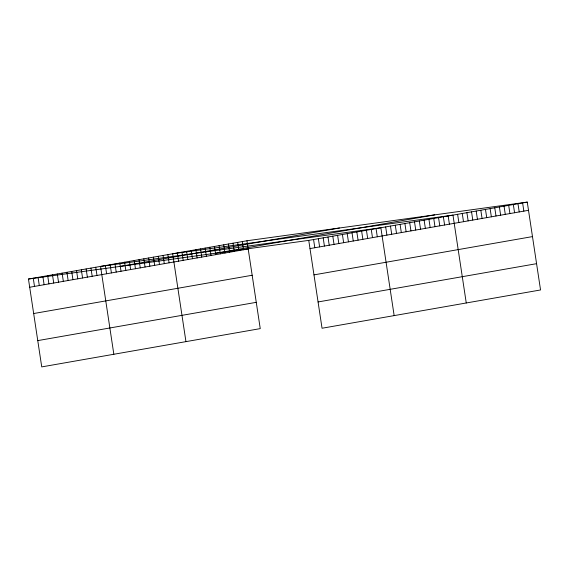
<?xml version="1.0" encoding="UTF-8"?>
<svg xmlns="http://www.w3.org/2000/svg" width="569" height="569" viewBox="0 0 569 569"><rect width="100%" height="100%" fill="white"/><g stroke="black" fill="none" stroke-linecap="round" stroke-linejoin="round"><path stroke-width="0.85" d="M246.953 240.758L260.246 328.619L41.736 366.898L28.45 279.038L246.953 240.758L527.264 202.102L540.55 289.962L322.047 328.242L308.754 240.381L527.264 202.102M120.948 266.278L339.458 227.998M216.256 253.134L434.759 214.862M29.695 287.245L248.198 248.966M309.998 248.589L528.501 210.31M33.663 313.533L252.174 275.254M313.974 274.877L532.477 236.597M37.76 340.611L256.27 302.331M318.071 301.954L536.574 263.675M28.45 279.038L308.754 240.381M522.619 202.913L523.857 211.127M517.975 203.73L519.22 211.938M513.33 204.541L514.575 212.749M508.686 205.359L509.931 213.567M504.049 206.17L505.286 214.378M499.404 206.981L500.642 215.189M494.76 207.799L496.004 216.007M490.115 208.61L491.36 216.817M485.471 209.42L486.715 217.628M480.826 210.238L482.071 218.446M476.189 211.049L477.427 219.257M471.545 211.86L472.782 220.075M466.9 212.678L468.145 220.886M462.256 213.489L463.5 221.697M457.611 214.307L458.856 222.515M466.26 302.978L452.967 215.118L172.663 253.774L185.949 341.635M448.166 215.957L449.403 224.165M443.358 216.803L444.595 225.011M438.55 217.643L439.787 225.85M433.742 218.482L434.986 226.697M428.934 219.328L430.178 227.536M424.125 220.167L425.37 228.375M419.317 221.014L420.562 229.222M414.509 221.853L415.754 230.061M409.708 222.692L410.946 230.907M404.9 223.539L406.138 231.747M400.092 224.378L401.33 232.586M395.284 225.224L396.529 233.432M390.476 226.064L391.721 234.272M385.668 226.91L386.913 235.118M394.153 315.61L380.86 227.749L100.557 266.406L113.843 354.267M376.059 228.589L377.297 236.796M371.251 229.435L372.489 237.643M366.443 230.274L367.681 238.482M361.635 231.121L362.873 239.329M356.827 231.96L358.072 240.168M352.019 232.799L353.264 241.007M347.211 233.646L348.456 241.853M342.403 234.485L343.648 242.693M337.602 235.331L338.839 243.539M332.794 236.171L334.031 244.378M327.986 237.01L329.223 245.218M323.178 237.856L324.415 246.064M318.37 238.696L319.614 246.903M313.562 239.542L314.806 247.75M242.316 241.569L243.553 249.784M237.671 242.387L238.909 250.595M233.027 243.198L234.272 251.406M228.382 244.009L229.627 252.223M223.738 244.826L224.983 253.034M219.093 245.637L220.338 253.845M214.456 246.455L215.694 254.663M209.812 247.266L211.049 255.474M205.167 248.077L206.412 256.285M200.523 248.895L201.767 257.103M195.878 249.706L197.123 257.913M191.241 250.516L192.478 258.731M186.596 251.334L187.834 259.542M181.952 252.145L183.19 260.353M177.308 252.956L178.552 261.171M167.855 254.613L169.1 262.821M163.047 255.46L164.292 263.667M158.246 256.299L159.484 264.507M153.438 257.138L154.676 265.353M148.63 257.985L149.867 266.192M143.822 258.824L145.059 267.032M139.014 259.67L140.258 267.878M134.206 260.51L135.45 268.717M129.398 261.349L130.642 269.564M124.59 262.195L125.834 270.403M119.789 263.034L121.026 271.242M114.981 263.881L116.218 272.089M110.173 264.72L111.41 272.928M105.365 265.559L106.609 273.774M95.748 267.245L96.993 275.453M90.94 268.091L92.185 276.299M86.132 268.931L87.377 277.139M81.331 269.77L82.569 277.985M76.523 270.616L77.761 278.824M71.715 271.456L72.953 279.663M66.907 272.302L68.152 280.51M62.099 273.141L63.344 281.349M57.291 273.981L58.536 282.196M52.483 274.827L53.728 283.035M47.675 275.666L48.92 283.874M42.874 276.513L44.112 284.72M38.066 277.352L39.304 285.56M33.258 278.191L34.496 286.406"/></g></svg>
